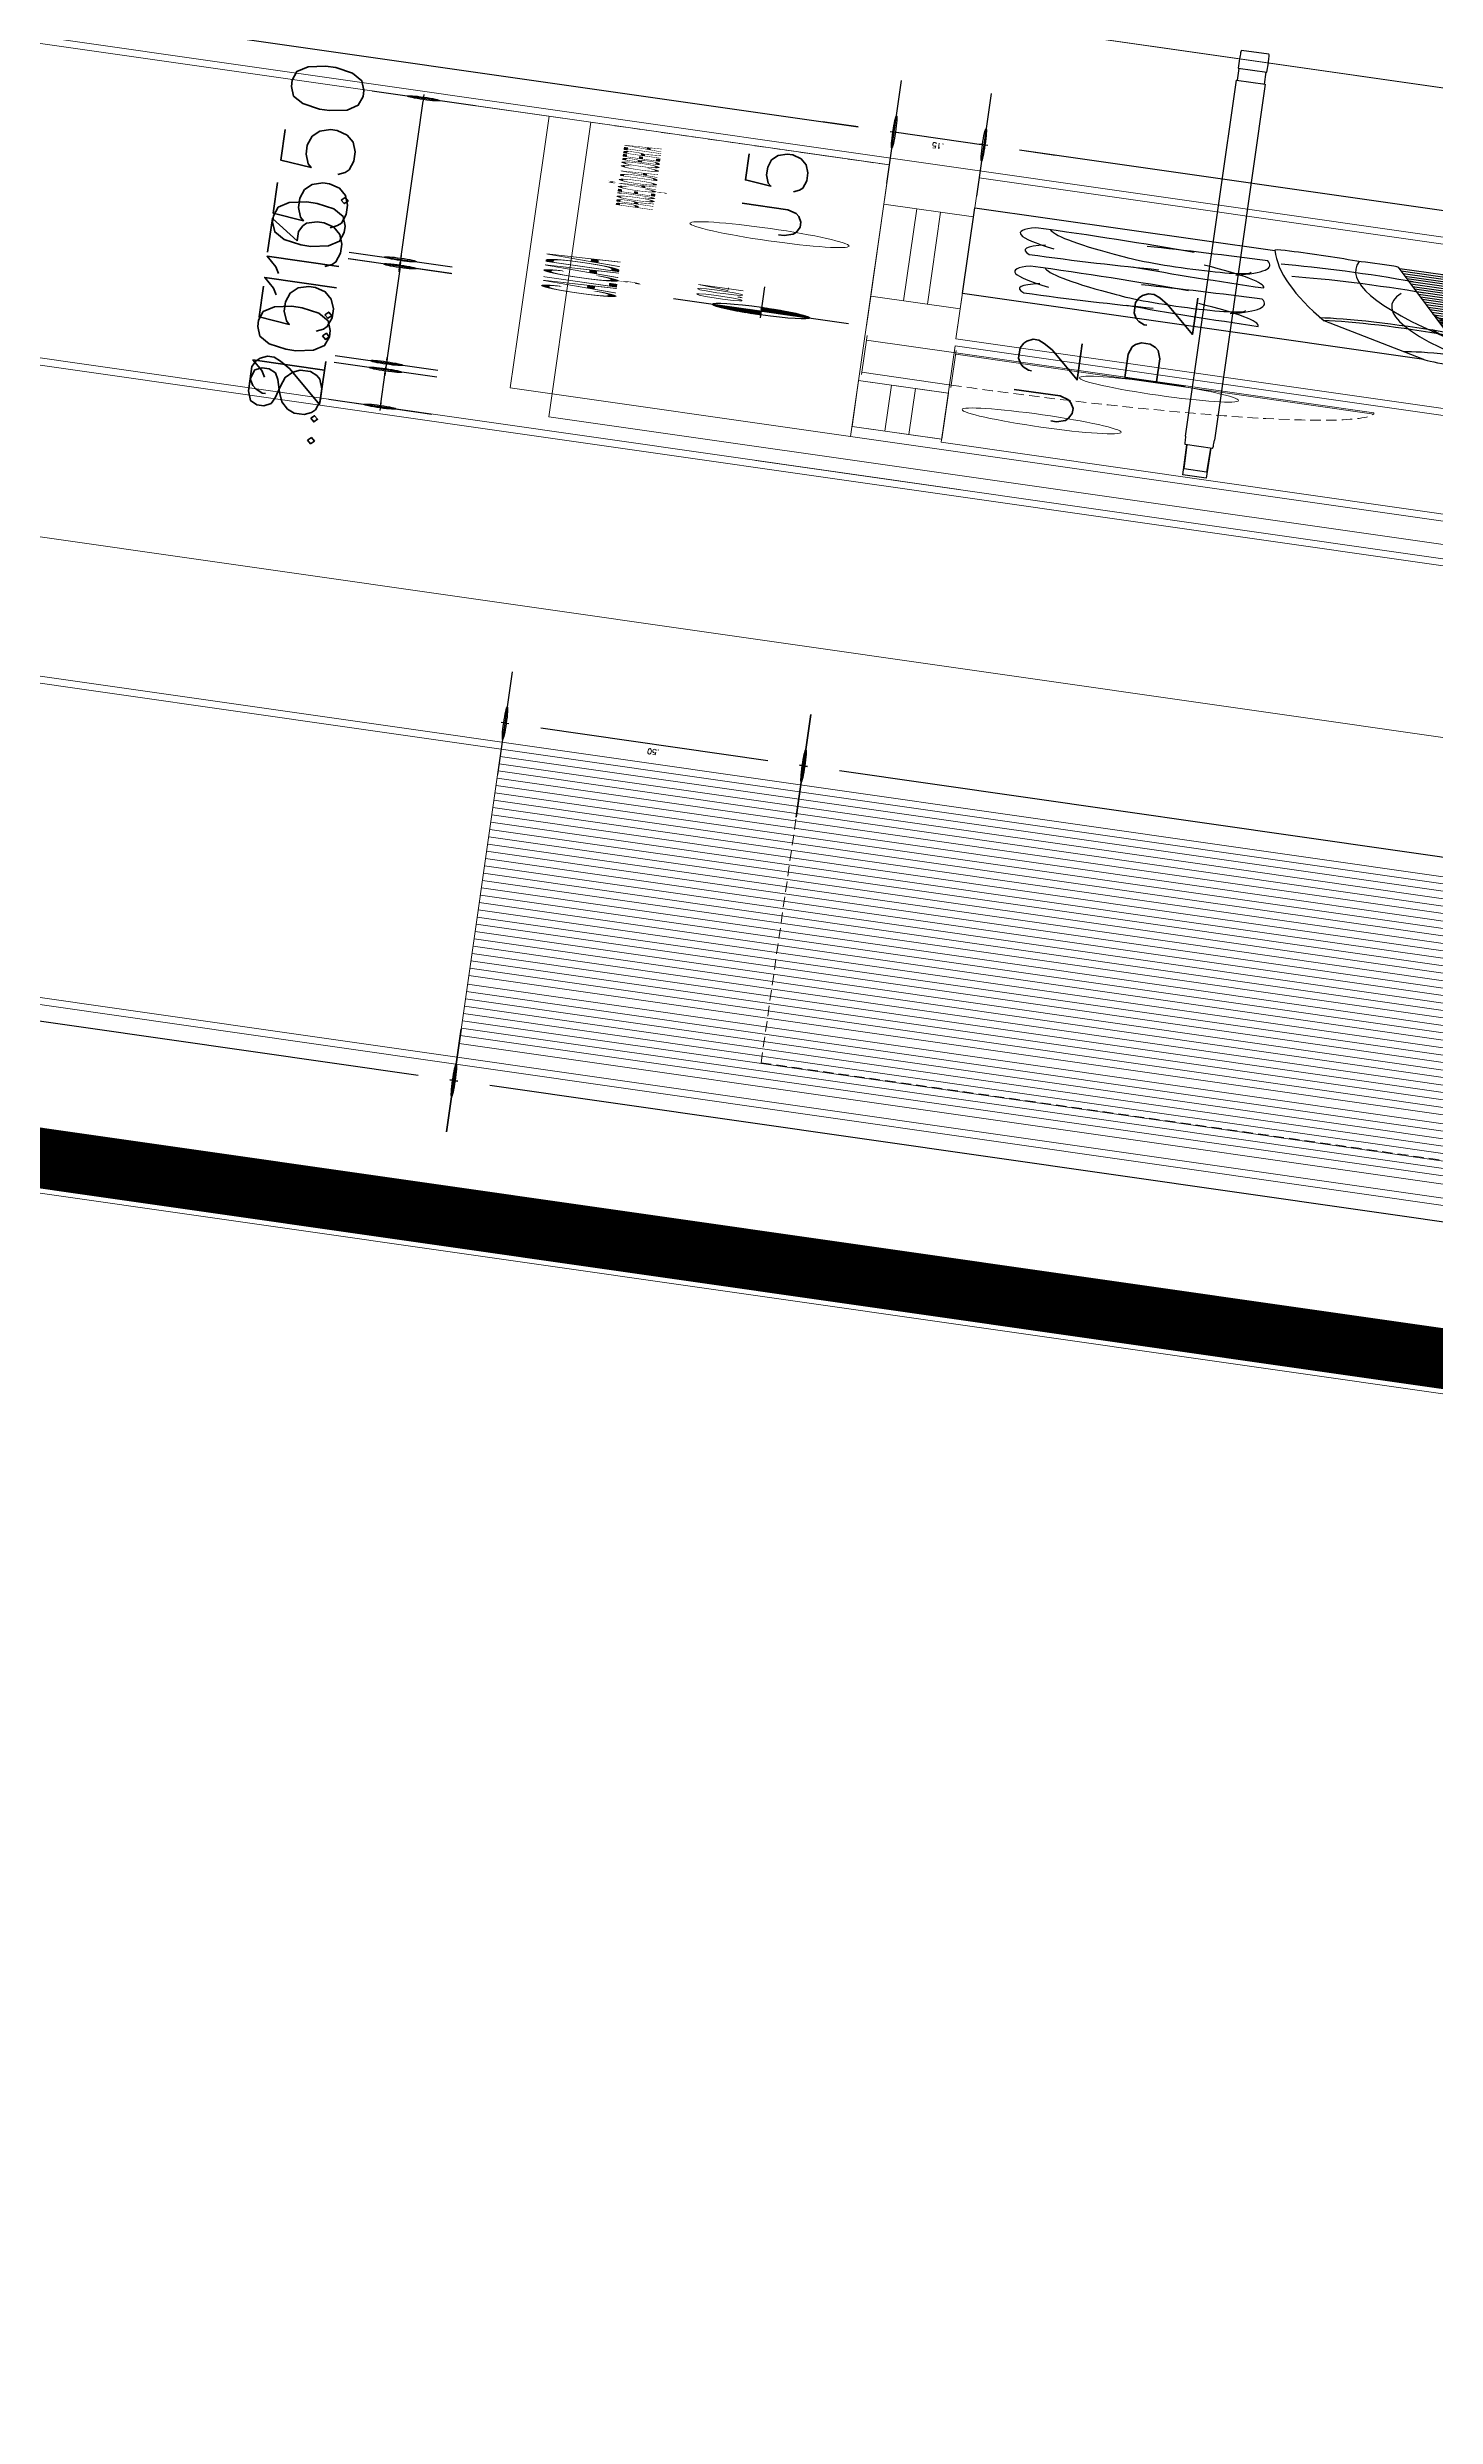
# Model space of a CAD drawing. Header units: millimetres. Extents: x -361192058 to 101130107379, y -14071650034 to 19218552450.
# Drawn here: x -135067.6 to -134930.9, y 43695.2 to 43928.4 of the extents above; entities that cross this region are included whole.
import ezdxf
from ezdxf.enums import TextEntityAlignment as Align

# ---------------------------------------------------------------- set-up
doc = ezdxf.new("R2010")
doc.units = ezdxf.units.MM
doc.header["$LTSCALE"] = 0.5
doc.linetypes.add('HIDDEN2', pattern=[0.1875, 0.125, -0.0625])
for name, color, linetype in [('02', 2, 'Continuous'), ('ARCO', 7, 'HIDDEN2'), ('DIVERSOS', 4, 'Continuous'), ('ESQUADRIA', 3, 'Continuous'), ('ESQUADRIAS', 3, 'Continuous'), ('HATCH', 8, 'Continuous'), ('MOBIL-I', 251, 'Continuous'), ('parede', 2, 'Continuous'), ('PISO', 8, 'Continuous'), ('projeção 02', 7, 'HIDDEN2'), ('TEXTO2', 3, 'Continuous'), ('TXT_0', 7, 'Continuous')]:
    doc.layers.add(name, color=color, linetype=linetype)
doc.styles.add('ADITIVOCAD', font='ROMANS.shx')
doc.styles.add('SANSSERIF', font='sas_____.pfb', dxfattribs={"height": 1})
doc.styles.get("Standard").update_dxf_attribs({"font": 'txt.shx', "height": 0.12})
doc.dimstyles.new('ESCALA50', dxfattribs={"dimtxt": 0.1, "dimasz": 0.06, "dimexe": 0.18, "dimexo": 0.06, "dimgap": 0.1, "dimtad": 1, "dimzin": 4, "dimdsep": 46, "dimtxsty": 'Standard', "dimblk1": 'BOLA', "dimblk2": 'BOLA', "dimsah": 1, "dimcen": -0.06, "dimse1": 1, "dimse2": 1, "dimclrd": 7, "dimclrt": 3, "dimadec": 0, "dimazin": 0, "dimtfac": 1, "dimtix": 1, "dimtmove": 0, "dimatfit": 3, "dimldrblk": 'BOLA', "dimfxl": 0, "dimtolj": 1, "dimtzin": 4, "dimarcsym": 0})

# ---------------------------------------------------------------- blocks, each defined once
blk = doc.blocks.new('BOLA')
for p, q in [((0, -1.435), (0, 1.435)), ((-1.435, 0), (1.435, 0))]:
    blk.add_line(p, q)
blk.add_circle((0, 0), 0.452)
blk = doc.blocks.new('*D852')
at = {"layer": 'Defpoints', "color": 0, "transparency": 16777216}
for p in [(4671.6614, 2434.243), (4672.2249, 2434.243), (4671.6614, 2427.193)]:
    blk.add_point(p, dxfattribs=at)
at = {"layer": 'DIVERSOS', "color": 7, "lineweight": -2, "transparency": 16777216}
blk.add_line((4672.2249, 2427.253), (4672.2249, 2434.183), dxfattribs=at)
at = {"layer": 'DIVERSOS', "color": 7, "lineweight": -2, "transparency": 16777216, "xscale": 0.06, "yscale": 0.06, "zscale": 0.06}
for p, rotation in [((4672.2249, 2434.243), 90), ((4672.2249, 2427.193), 270)]:
    blk.add_blockref('BOLA', p, dxfattribs=dict(at, rotation=rotation))
at = {"layer": 'DIVERSOS', "color": 3, "lineweight": 18, "transparency": 16777216, "insert": (4672.0649, 2430.718), "char_height": 0.12, "attachment_point": 5, "rotation": 90}
blk.add_mtext('\\A1;7.05', dxfattribs=at)
blk = doc.blocks.new('*D879')
at = {"layer": 'Defpoints', "color": 0, "transparency": 16777216}
for p in [(4671.6614, 2434.743), (4672.2249, 2434.743), (4671.6614, 2434.243)]:
    blk.add_point(p, dxfattribs=at)
at = {"layer": 'DIVERSOS', "color": 7, "lineweight": -2, "transparency": 16777216}
blk.add_line((4672.2249, 2434.303), (4672.2249, 2434.683), dxfattribs=at)
at = {"layer": 'DIVERSOS', "color": 7, "lineweight": -2, "transparency": 16777216, "xscale": 0.06, "yscale": 0.06, "zscale": 0.06}
for p, rotation in [((4672.2249, 2434.743), 90), ((4672.2249, 2434.243), 270)]:
    blk.add_blockref('BOLA', p, dxfattribs=dict(at, rotation=rotation))
at = {"layer": 'DIVERSOS', "color": 3, "lineweight": 18, "transparency": 16777216, "insert": (4672.0649, 2434.493), "char_height": 0.12, "attachment_point": 5, "rotation": 90}
blk.add_mtext('\\A1;.50', dxfattribs=at)
blk = doc.blocks.new('*D858')
at = {"layer": 'Defpoints', "color": 0, "transparency": 16777216}
for p in [(4664.4563, 2434.743), (4665.2614, 2434.743), (4665.2614, 2429.043)]:
    blk.add_point(p, dxfattribs=at)
at = {"layer": 'DIVERSOS', "color": 7, "lineweight": -2, "transparency": 16777216}
blk.add_line((4664.4563, 2429.103), (4664.4563, 2434.683), dxfattribs=at)
at = {"layer": 'DIVERSOS', "color": 7, "lineweight": -2, "transparency": 16777216, "xscale": 0.06, "yscale": 0.06, "zscale": 0.06}
for p, rotation in [((4664.4563, 2434.743), 90), ((4664.4563, 2429.043), 270)]:
    blk.add_blockref('BOLA', p, dxfattribs=dict(at, rotation=rotation))
at = {"layer": 'DIVERSOS', "color": 3, "lineweight": 18, "transparency": 16777216, "insert": (4664.2963, 2431.893), "char_height": 0.12, "attachment_point": 5, "rotation": 90}
blk.add_mtext('\\A1;5.70', dxfattribs=at)
blk = doc.blocks.new('*D882')
at = {"layer": 'Defpoints', "color": 0, "transparency": 16777216}
for p in [(4664.4563, 2437.243), (4664.9614, 2437.243), (4665.2614, 2434.743)]:
    blk.add_point(p, dxfattribs=at)
at = {"layer": 'DIVERSOS', "color": 7, "lineweight": -2, "transparency": 16777216}
blk.add_line((4664.4563, 2434.803), (4664.4563, 2437.183), dxfattribs=at)
at = {"layer": 'DIVERSOS', "color": 7, "lineweight": -2, "transparency": 16777216, "xscale": 0.06, "yscale": 0.06, "zscale": 0.06}
for p, rotation in [((4664.4563, 2437.243), 90), ((4664.4563, 2434.743), 270)]:
    blk.add_blockref('BOLA', p, dxfattribs=dict(at, rotation=rotation))
at = {"layer": 'DIVERSOS', "color": 3, "lineweight": 18, "transparency": 16777216, "insert": (4664.2963, 2435.993), "char_height": 0.12, "attachment_point": 5, "rotation": 90}
blk.add_mtext('\\A1;2.50', dxfattribs=at)
blk = doc.blocks.new('ADC_MCOZ_03')
for p, q in [((-0.2944, -0.66), (-0.2944, -0.68)), ((0.2944, -0.66), (0.2944, -0.68))]:
    blk.add_line(p, q)
for points in [[(-0.2625, -0.05), (-0.2525, 0), (0.2525, 0), (0.2625, -0.05)], [(-0.2523, -0.05), (-0.2443, -0.01), (0.2443, -0.01), (0.2523, -0.05)]]:
    blk.add_lwpolyline(points)
for points in [[(0.2984, -0.05, -0.414214), (0.3125, -0.0641), (0.3125, -0.66), (-0.3125, -0.66), (-0.3125, -0.0641, -0.414214), (-0.2984, -0.05)], [(-0.3125, -0.68), (-0.3125, -0.6959, 0.414214), (-0.2984, -0.71), (0.2984, -0.71, 0.414214), (0.3125, -0.6959), (0.3125, -0.68)]]:
    blk.add_lwpolyline(points, format="xyb", close=True)
blk = doc.blocks.new('A2')
at = {"color": 8}
for p, q in [((0.495, -2), (0.495, -0.7582)), ((0.545, -2), (0.545, -0.7544)), ((0.595, -2), (0.595, -0.7505)), ((0.645, -2), (0.645, -0.7467)), ((0.695, -2), (0.695, -0.7429)), ((0.745, -2), (0.745, -0.7391)), ((0.795, -1.985), (0.795, -0.7352)), ((0.845, -2.0217), (0.845, -0.7314)), ((0.895, -2.027), (0.895, -0.7276)), ((-0.005, -2), (-0.005, -0.7964)), ((0.045, -2), (0.045, -0.7926)), ((0.095, -2), (0.095, -0.7888)), ((0.145, -2), (0.145, -0.7849)), ((0.195, -2), (0.195, -0.7811)), ((0.245, -2), (0.245, -0.7773)), ((0.295, -2), (0.295, -0.7735)), ((0.345, -2), (0.345, -0.7697)), ((0.395, -2), (0.395, -0.7658)), ((0.445, -2), (0.445, -0.762)), ((0.945, -2.0358), (0.945, -0.7964)), ((-0.455, -2), (-0.455, -0.8308)), ((-0.43, -1.1361), (-0.43, -0.8308)), ((-0.405, -2), (-0.405, -0.827)), ((-0.38, -1.0514), (-0.38, -0.827)), ((-0.355, -2), (-0.355, -0.8232)), ((-0.33, -0.9891), (-0.33, -0.8232)), ((-0.305, -2), (-0.305, -0.8194)), ((-0.28, -0.9404), (-0.28, -0.8194)), ((-0.255, -2), (-0.255, -0.8155)), ((-0.23, -0.9011), (-0.23, -0.8155)), ((-0.205, -2), (-0.205, -0.8117)), ((-0.18, -0.8694), (-0.18, -0.8117)), ((-0.155, -2), (-0.155, -0.8079)), ((-0.13, -0.8438), (-0.13, -0.8079)), ((-0.105, -2), (-0.105, -0.8041)), ((-0.08, -0.8236), (-0.08, -0.8041)), ((-0.055, -2), (-0.055, -0.8002)), ((-0.605, -2), (-0.605, -0.8716)), ((-0.58, -2), (-0.58, -0.8716)), ((-0.555, -2), (-0.555, -0.8566)), ((-0.53, -2), (-0.53, -0.8566)), ((-0.505, -2), (-0.505, -0.8429)), ((-0.48, -1.283), (-0.48, -0.8429)), ((-0.705, -2), (-0.705, -0.9051)), ((-0.68, -2), (-0.68, -0.9051)), ((-0.655, -2), (-0.655, -0.8877)), ((-0.63, -2), (-0.63, -0.8877)), ((-0.805, -2.015), (-0.805, -0.9438)), ((-0.78, -2.015), (-0.78, -0.9438)), ((-0.755, -2), (-0.755, -0.9238)), ((-0.73, -2), (-0.73, -0.9238)), ((-0.93, -2.0331), (-0.93, -0.988)), ((-0.905, -2.0331), (-0.905, -0.988)), ((-0.88, -2.0331), (-0.88, -0.988)), ((-0.855, -2.0453), (-0.855, -0.9652)), ((-0.83, -2.0453), (-0.83, -0.9652)), ((-0.955, -2.0331), (-0.955, -1.2363)), ((-0.48, -2), (-0.48, -1.5323)), ((-0.43, -2), (-0.43, -1.6792)), ((-0.38, -2), (-0.38, -1.7639)), ((-0.33, -2), (-0.33, -1.8261)), ((-0.28, -2), (-0.28, -1.8749)), ((-0.23, -2), (-0.23, -1.9142)), ((-0.18, -2), (-0.18, -1.9459)), ((-0.13, -2), (-0.13, -1.9715)), ((-0.08, -2), (-0.08, -1.9917))]:
    blk.add_line(p, q, dxfattribs=at)
blk.add_lwpolyline([(-0.95, -0.7864), (-0.95, 0), (0.95, 0), (0.95, -0.5116)])
for points in [[(-0.4937, -0.1271, 0.14715), (-0.7437, -0.1021, 0.124017), (-0.6737, -0.3221, 8.542003)], [(-0.1887, -0.3771, 0.115099), (-0.1437, -0.1071, 0.202892), (-0.5437, -0.1421, 4.019894)], [(0.3563, -0.1271, 0.14715), (0.1063, -0.1021, 0.124017), (0.1763, -0.3221, 8.542003)], [(0.6613, -0.3771, 0.115099), (0.7063, -0.1071, 0.202892), (0.3063, -0.1421, 4.019894)], [(-0.6937, -0.2771, 0.09902), (-0.7437, -0.5021, 0.169064), (-0.4337, -0.3971, -0.343387)], [(0.1563, -0.2771, 0.09902), (0.1063, -0.5021, 0.169064), (0.4163, -0.3971, -0.343387)], [(-0.5537, -0.4521, 0.112206), (-0.1437, -0.5021, 0.070755), (-0.2037, -0.2971, -1.551943)], [(0.2963, -0.4521, 0.112206), (0.7063, -0.5021, 0.070755), (0.6463, -0.2971, -1.551943)], [(-0.2692, -0.7939, 0.075988), (-0.9427, -1.0061, -0.502824), (-0.9784, -0.9878, -0.142549), (-0.9692, -0.9109, -0.066811), (-0.981, -0.8335, -0.328343), (-0.9467, -0.7851), (-0.4192, -0.6109, -0.025749), (0.9573, -0.5114, -0.334099), (0.9818, -0.5287, -0.185174), (0.975, -0.6509, -0.187316), (0.982, -0.7142, -0.311124), (0.9734, -0.7216), (-0.4842, -0.8331)], [(-0.9427, -1.0061), (-0.96, -1.33), (-0.95, -1.485), (-0.955, -1.755), (-0.97, -1.89), (-0.975, -1.915, -1.132782), (-0.99, -1.91, 0.98261), (-1.01, -1.9, 0.32203), (-1.005, -1.935), (-1.005, -1.975, 0.439902), (-0.945, -2.03, -0.126697), (-0.885, -2.04, 0.376451), (-0.805, -2.015, -0.344872), (-0.765, -2), (0.755, -2, 0.181335), (0.795, -1.985, -0.809524), (0.815, -2, 0.220339), (0.815, -2.025), (0.86, -2.02), (0.935, -2.035, 0.501823), (0.985, -1.99, 0.315909), (0.975, -1.855, 0.473766), (0.97, -1.855, -0.12128), (0.95, -1.87), (0.955, -1.72), (0.95, -1.4), (0.955, -1.225), (0.9441, -0.7247)]]:
    blk.add_lwpolyline(points, format="xyb")
for points in [[(-0.4387, -0.4771, -0.804152), (-0.4937, -0.2571, -0.132344), (-0.1487, -0.1321, -0.042249)], [(0.4113, -0.4771, -0.804152), (0.3563, -0.2571, -0.132344), (0.7013, -0.1321, -0.042249)], [(0.4402, -0.5463, -0.26737), (0.4937, -0.7722, -7.474594)], [(0.6742, -0.5256, -0.289881), (0.7012, -0.7503, 10.034941)], [(-0.414, -0.61, -0.337543), (-0.3491, -0.8188, -6.119059)], [(-0.3702, -0.6025, -0.348871), (-0.2917, -0.8128, -6.119059)], [(-0.4161, -0.8227, -0.081114), (0.9793, -0.655, -24.776446)], [(-0.9692, -0.9109, -0.10864), (0.4143, -0.7327, -11.759975)], [(-0.8449, -0.7515, -0.424879), (-0.772, -0.9305, 6.281867)], [(-0.055, -2, -0.838761), (0.095, -0.7888, -0.295511)]]:
    blk.add_lwpolyline(points, format="xyb", dxfattribs=at)
blk = doc.blocks.new('Adc_nivelpl')
h = blk.add_hatch()
h.set_pattern_fill('_U', color=256, scale=0.005, angle=45, style=0, double=1)
h.set_pattern_definition([(45, (-5.8772514, -3.5161936), (-0.003535534, 0.003535534), []), (135, (-5.8772514, -3.5161936), (-0.003535534, -0.003535534), [])])
h.paths.add_polyline_path([(0.1954, -0.0865, 0.414214), (0.0865, -0.1954), (0.1954, -0.1954)])
h.paths.add_polyline_path([(0.1954, -0.1954), (0.1954, -0.3043, 0.414214), (0.3043, -0.1954)])
for p, q in [((0.1954, 0), (0.1954, -0.3908)), ((0.8958, -0.1954), (0, -0.1954))]:
    blk.add_line(p, q)
blk.add_circle((0.1954, -0.1954), 0.1089)
at = {"flags": 8}
blk.add_attdef('NIVEL', (0.3642, -0.1501), '', height=0.1, dxfattribs=at)
blk = doc.blocks.new('*D1620')
at = {"layer": 'Defpoints', "color": 0, "transparency": 16777216}
for p in [(4685.2878, 2437.243), (4685.2878, 2434.243), (4686.0054, 2434.243)]:
    blk.add_point(p, dxfattribs=at)
at = {"layer": 'DIVERSOS', "color": 7, "lineweight": -2, "transparency": 16777216}
blk.add_line((4686.0054, 2437.183), (4686.0054, 2434.303), dxfattribs=at)
at = {"layer": 'DIVERSOS', "color": 7, "lineweight": -2, "transparency": 16777216, "xscale": 0.06, "yscale": 0.06, "zscale": 0.06}
for p, rotation in [((4686.0054, 2437.243), 90), ((4686.0054, 2434.243), 270)]:
    blk.add_blockref('BOLA', p, dxfattribs=dict(at, rotation=rotation))
at = {"layer": 'DIVERSOS', "color": 3, "lineweight": 18, "transparency": 16777216, "insert": (4685.8454, 2435.743), "char_height": 0.12, "attachment_point": 5, "rotation": 90}
blk.add_mtext('\\A1;3.00', dxfattribs=at)
blk = doc.blocks.new('*D1621')
at = {"layer": 'Defpoints', "color": 0, "transparency": 16777216}
for p in [(4685.2878, 2434.243), (4685.2878, 2434.093), (4686.0054, 2434.093)]:
    blk.add_point(p, dxfattribs=at)
at = {"layer": 'DIVERSOS', "color": 7, "lineweight": -2, "transparency": 16777216}
for p, q in [((4686.0054, 2434.303), (4686.0054, 2434.363)), ((4686.0054, 2434.243), (4686.0054, 2434.093)), ((4686.0054, 2434.033), (4686.0054, 2433.973))]:
    blk.add_line(p, q, dxfattribs=at)
at = {"layer": 'DIVERSOS', "color": 7, "lineweight": -2, "transparency": 16777216, "xscale": 0.06, "yscale": 0.06, "zscale": 0.06}
for p, rotation in [((4686.0054, 2434.243), 270), ((4686.0054, 2434.093), 90)]:
    blk.add_blockref('BOLA', p, dxfattribs=dict(at, rotation=rotation))
at = {"layer": 'DIVERSOS', "color": 3, "lineweight": 18, "transparency": 16777216, "insert": (4685.8454, 2434.168), "char_height": 0.12, "attachment_point": 5, "rotation": 90}
blk.add_mtext('\\A1;.15', dxfattribs=at)
blk = doc.blocks.new('*D1622')
at = {"layer": 'Defpoints', "color": 0, "transparency": 16777216}
for p in [(4685.2878, 2434.093), (4685.2878, 2429.693), (4686.0054, 2429.693)]:
    blk.add_point(p, dxfattribs=at)
at = {"layer": 'DIVERSOS', "color": 7, "lineweight": -2, "transparency": 16777216}
blk.add_line((4686.0054, 2434.033), (4686.0054, 2429.753), dxfattribs=at)
at = {"layer": 'DIVERSOS', "color": 7, "lineweight": -2, "transparency": 16777216, "xscale": 0.06, "yscale": 0.06, "zscale": 0.06}
for p, rotation in [((4686.0054, 2434.093), 90), ((4686.0054, 2429.693), 270)]:
    blk.add_blockref('BOLA', p, dxfattribs=dict(at, rotation=rotation))
at = {"layer": 'DIVERSOS', "color": 3, "lineweight": 18, "transparency": 16777216, "insert": (4685.8454, 2431.893), "char_height": 0.12, "attachment_point": 5, "rotation": 90}
blk.add_mtext('\\A1;4.40', dxfattribs=at)
blk = doc.blocks.new('*D1612')
at = {"layer": 'Defpoints', "color": 0, "transparency": 16777216}
for p in [(4679.5378, 2435.0219), (4679.5378, 2433.8343), (4681.6378, 2433.8343)]:
    blk.add_point(p, dxfattribs=at)
at = {"layer": 'DIVERSOS', "color": 7, "lineweight": -2, "transparency": 16777216}
blk.add_line((4681.5778, 2435.0219), (4679.5978, 2435.0219), dxfattribs=at)
at = {"layer": 'DIVERSOS', "color": 7, "lineweight": -2, "transparency": 16777216, "xscale": 0.06, "yscale": 0.06, "zscale": 0.06, "rotation": 180}
blk.add_blockref('BOLA', (4679.5378, 2435.0219), dxfattribs=at)
at = {"layer": 'DIVERSOS', "color": 7, "lineweight": -2, "transparency": 16777216, "xscale": 0.06, "yscale": 0.06, "zscale": 0.06}
blk.add_blockref('BOLA', (4681.6378, 2435.0219), dxfattribs=at)
at = {"layer": 'DIVERSOS', "color": 3, "lineweight": 18, "transparency": 16777216, "insert": (4680.5878, 2435.1819), "char_height": 0.12, "attachment_point": 5}
blk.add_mtext('\\A1;2.10', dxfattribs=at)
blk = doc.blocks.new('*D1613')
at = {"layer": 'Defpoints', "color": 0, "transparency": 16777216}
for p in [(4685.2878, 2435.023), (4681.7878, 2433.8343), (4685.2878, 2433.8343)]:
    blk.add_point(p, dxfattribs=at)
at = {"layer": 'DIVERSOS', "color": 7, "lineweight": -2, "transparency": 16777216}
blk.add_line((4681.8478, 2435.023), (4685.2278, 2435.023), dxfattribs=at)
at = {"layer": 'DIVERSOS', "color": 7, "lineweight": -2, "transparency": 16777216, "xscale": 0.06, "yscale": 0.06, "zscale": 0.06, "rotation": 180}
blk.add_blockref('BOLA', (4681.7878, 2435.023), dxfattribs=at)
at = {"layer": 'DIVERSOS', "color": 7, "lineweight": -2, "transparency": 16777216, "xscale": 0.06, "yscale": 0.06, "zscale": 0.06}
blk.add_blockref('BOLA', (4685.2878, 2435.023), dxfattribs=at)
at = {"layer": 'DIVERSOS', "color": 3, "lineweight": 18, "transparency": 16777216, "insert": (4683.5378, 2435.183), "char_height": 0.12, "attachment_point": 5}
blk.add_mtext('\\A1;3.50', dxfattribs=at)
blk = doc.blocks.new('*D1614')
at = {"layer": 'Defpoints', "color": 0, "transparency": 16777216}
for p in [(4681.6378, 2435.023), (4681.6378, 2433.8343), (4681.7878, 2433.8343)]:
    blk.add_point(p, dxfattribs=at)
at = {"layer": 'DIVERSOS', "color": 7, "lineweight": -2, "transparency": 16777216}
for p, q in [((4681.5778, 2435.023), (4681.5178, 2435.023)), ((4681.7878, 2435.023), (4681.6378, 2435.023)), ((4681.8478, 2435.023), (4681.9078, 2435.023))]:
    blk.add_line(p, q, dxfattribs=at)
at = {"layer": 'DIVERSOS', "color": 7, "lineweight": -2, "transparency": 16777216, "xscale": 0.06, "yscale": 0.06, "zscale": 0.06}
blk.add_blockref('BOLA', (4681.6378, 2435.023), dxfattribs=at)
at = {"layer": 'DIVERSOS', "color": 7, "lineweight": -2, "transparency": 16777216, "xscale": 0.06, "yscale": 0.06, "zscale": 0.06, "rotation": 180}
blk.add_blockref('BOLA', (4681.7878, 2435.023), dxfattribs=at)
at = {"layer": 'DIVERSOS', "color": 3, "lineweight": 18, "transparency": 16777216, "insert": (4681.7128, 2435.183), "char_height": 0.12, "attachment_point": 5}
blk.add_mtext('\\A1;.15', dxfattribs=at)
blk = doc.blocks.new('*D1618')
at = {"layer": '02', "color": 7, "lineweight": -2, "transparency": 16777216}
blk.add_line((4678.6478, 2435.0219), (4679.3278, 2435.0219), dxfattribs=at)
at = {"layer": 'Defpoints', "color": 0, "transparency": 16777216}
for p in [(4679.3878, 2435.0219), (4678.5878, 2434.6543), (4679.3878, 2434.6543)]:
    blk.add_point(p, dxfattribs=at)
at = {"layer": '02', "color": 7, "lineweight": -2, "transparency": 16777216, "xscale": 0.06, "yscale": 0.06, "zscale": 0.06, "rotation": 180}
blk.add_blockref('BOLA', (4678.5878, 2435.0219), dxfattribs=at)
at = {"layer": '02', "color": 7, "lineweight": -2, "transparency": 16777216, "xscale": 0.06, "yscale": 0.06, "zscale": 0.06}
blk.add_blockref('BOLA', (4679.3878, 2435.0219), dxfattribs=at)
at = {"layer": '02', "color": 3, "lineweight": 18, "transparency": 16777216, "insert": (4678.9878, 2435.1819), "char_height": 0.12, "attachment_point": 5}
blk.add_mtext('\\A1;.80', dxfattribs=at)
blk = doc.blocks.new('*D1619')
at = {"layer": '02', "color": 7, "lineweight": -2, "transparency": 16777216}
for p, q in [((4679.3278, 2435.0219), (4679.2678, 2435.0219)), ((4679.5378, 2435.0219), (4679.3878, 2435.0219)), ((4679.5978, 2435.0219), (4679.6578, 2435.0219))]:
    blk.add_line(p, q, dxfattribs=at)
at = {"layer": 'Defpoints', "color": 0, "transparency": 16777216}
for p in [(4679.3878, 2435.0219), (4679.3878, 2433.8343), (4679.5378, 2433.8343)]:
    blk.add_point(p, dxfattribs=at)
at = {"layer": '02', "color": 7, "lineweight": -2, "transparency": 16777216, "xscale": 0.06, "yscale": 0.06, "zscale": 0.06}
blk.add_blockref('BOLA', (4679.3878, 2435.0219), dxfattribs=at)
at = {"layer": '02', "color": 7, "lineweight": -2, "transparency": 16777216, "xscale": 0.06, "yscale": 0.06, "zscale": 0.06, "rotation": 180}
blk.add_blockref('BOLA', (4679.5378, 2435.0219), dxfattribs=at)
at = {"layer": '02', "color": 3, "lineweight": 18, "transparency": 16777216, "insert": (4679.4628, 2435.1819), "char_height": 0.12, "attachment_point": 5}
blk.add_mtext('\\A1;.15', dxfattribs=at)
blk = doc.blocks.new('APROVADO QUADRA 21.2 MBVII')
at = {"layer": '02', "color": 2, "lineweight": 18}
for p, q in [((4685.2878, 2434.743), (4685.2878, 2435.093)), ((4678.5878, 2433.293), (4678.5878, 2434.393)), ((4685.2878, 2434.393), (4685.2878, 2434.243)), ((4679.3878, 2434.243), (4679.3878, 2429.543)), ((4685.2878, 2434.243), (4679.3878, 2434.243)), ((4679.5378, 2434.093), (4679.5378, 2429.693)), ((4681.6378, 2434.093), (4679.5378, 2434.093)), ((4681.6378, 2434.093), (4681.6378, 2429.543)), ((4681.7878, 2434.093), (4681.7878, 2429.543))]:
    blk.add_line(p, q, dxfattribs=at)
at = {"layer": '02', "color": 8, "lineweight": 18}
for p, q in [((4679.3878, 2434.243), (4679.3878, 2434.813)), ((4685.2878, 2434.743), (4678.8878, 2434.743)), ((4678.8878, 2428.943), (4678.8878, 2434.743)), ((4680.6035, 2434.243), (4679.6035, 2434.243)), ((4679.6035, 2434.0927), (4680.6035, 2434.0927))]:
    blk.add_line(p, q, dxfattribs=at)
at = {"layer": '02', "color": 3, "lineweight": 18}
blk.add_line((4665.2614, 2434.743), (4665.2614, 2429.043), dxfattribs=at)
at = {"layer": '02', "color": 0, "linetype": 'HIDDEN2', "lineweight": 18}
for p, q in [((4685.2878, 2434.243), (4685.2878, 2434.743)), ((4665.7713, 2429.543), (4665.7713, 2434.243))]:
    blk.add_line(p, q, dxfattribs=at)
at = {"layer": '02', "color": 0, "lineweight": 18}
for p, q in [((4679.6035, 2434.243), (4679.6035, 2434.0927)), ((4680.6035, 2434.0927), (4680.6035, 2434.243)), ((4685.2878, 2434.093), (4681.7878, 2434.093)), ((4681.7878, 2434.093), (4681.7878, 2429.543))]:
    blk.add_line(p, q, dxfattribs=at)
at = {"layer": '02', "lineweight": 18}
for points in [[(4660.7948, 2395.8901), (4721.9948, 2395.8901), (4721.9948, 2440.4401), (4660.7948, 2440.4401)], [(4661.5448, 2439.6901), (4674.7804, 2439.6901), (4674.7804, 2405.9015), (4661.5448, 2405.9015)], [(4688.619, 2439.7183), (4674.7804, 2439.7183), (4674.7804, 2405.9015), (4688.619, 2405.9015)], [(4688.619, 2439.6901), (4701.1365, 2439.6901), (4701.1365, 2430.5177), (4688.619, 2430.5177)]]:
    blk.add_lwpolyline(points, close=True, dxfattribs=at)
at = {"layer": '02', "lineweight": 18, "const_width": 0.1}
blk.add_lwpolyline([(4661.5448, 2396.6401), (4721.2448, 2396.6401), (4721.2448, 2439.6901), (4661.5448, 2439.6901)], close=True, dxfattribs=at)
at = {"layer": 'ARCO', "lineweight": 18}
blk.add_arc((4681.5091, 2434.1107), 0.7227, 181.6504, 265.8407, dxfattribs=at)
at = {"layer": 'DIVERSOS', "lineweight": 18}
for p, q in [((4664.8114, 2434.993), (4664.8114, 2437.393)), ((4671.8114, 2434.993), (4671.8114, 2437.393)), ((4664.9614, 2434.993), (4664.9614, 2437.243)), ((4671.6614, 2437.243), (4671.6614, 2434.993)), ((4664.8114, 2412.393), (4664.8114, 2434.993)), ((4664.9614, 2412.893), (4664.9614, 2434.993)), ((4679.7397, 2434.243), (4680.6035, 2434.243)), ((4682.4378, 2434.243), (4684.4378, 2434.243)), ((4679.7397, 2434.093), (4680.5397, 2434.093)), ((4682.4378, 2434.093), (4684.4378, 2434.093))]:
    blk.add_line(p, q, dxfattribs=at)
at = {"layer": 'ESQUADRIA', "lineweight": 18}
for p, q in [((4680.6035, 2434.188), (4679.6035, 2434.188)), ((4684.4378, 2434.188), (4682.4378, 2434.188)), ((4680.6035, 2434.148), (4679.6035, 2434.148)), ((4684.4378, 2434.148), (4682.4378, 2434.148))]:
    blk.add_line(p, q, dxfattribs=at)
at = {"layer": 'ESQUADRIAS', "lineweight": 18}
for p, q in [((4671.6614, 2434.993), (4671.6614, 2427.993)), ((4671.6614, 2434.743), (4665.2614, 2434.743))]:
    blk.add_line(p, q, dxfattribs=at)
at = {"layer": 'ESQUADRIAS', "color": 3, "lineweight": 18}
blk.add_line((4671.8114, 2434.993), (4671.8114, 2419.993), dxfattribs=at)
at = {"layer": 'ESQUADRIAS', "lineweight": 18}
for points in [[(4680.7367, 2434.0898), (4680.7867, 2434.0898), (4680.7867, 2434.2398), (4680.7367, 2434.2398)], [(4681.5367, 2434.0898), (4681.4867, 2434.0898), (4681.4867, 2434.2398), (4681.5367, 2434.2398)], [(4681.4867, 2433.3898), (4681.4567, 2433.3898), (4681.4567, 2434.0898), (4681.4867, 2434.0898), (4681.4867, 2433.3898)]]:
    blk.add_lwpolyline(points, dxfattribs=at)
at = {"layer": 'HATCH', "lineweight": 18}
for p, q in [((4665.4376, 2429.043), (4665.4376, 2434.743)), ((4665.5964, 2433.593), (4665.5964, 2434.743)), ((4665.7551, 2433.593), (4665.7551, 2434.743)), ((4665.9139, 2433.593), (4665.9139, 2434.743)), ((4666.0726, 2433.593), (4666.0726, 2434.743)), ((4666.2314, 2433.593), (4666.2314, 2434.743)), ((4666.3901, 2433.593), (4666.3901, 2434.743)), ((4666.5489, 2433.593), (4666.5489, 2434.743)), ((4666.7401, 2422.743), (4666.7401, 2434.743)), ((4666.8989, 2422.743), (4666.8989, 2434.743)), ((4667.0576, 2422.743), (4667.0576, 2434.743)), ((4667.2164, 2422.743), (4667.2164, 2434.743)), ((4667.3751, 2422.743), (4667.3751, 2434.743)), ((4667.5339, 2422.743), (4667.5339, 2434.743)), ((4667.6926, 2422.743), (4667.6926, 2434.743)), ((4667.8514, 2430.1569), (4667.8514, 2434.743)), ((4668.0101, 2430.1569), (4668.0101, 2434.743)), ((4668.1689, 2430.4959), (4668.1689, 2434.743)), ((4668.3276, 2430.6562), (4668.3276, 2434.743)), ((4668.4864, 2430.8164), (4668.4864, 2434.743)), ((4668.6451, 2430.9767), (4668.6451, 2434.743)), ((4668.8039, 2431.1105), (4668.8039, 2434.743)), ((4668.9626, 2433.593), (4668.9626, 2434.743)), ((4669.1214, 2433.593), (4669.1214, 2434.743)), ((4669.2801, 2433.593), (4669.2801, 2434.743)), ((4669.4389, 2433.593), (4669.4389, 2434.743)), ((4669.5976, 2433.593), (4669.5976, 2434.743)), ((4669.7564, 2433.593), (4669.7564, 2434.743)), ((4669.9151, 2433.593), (4669.9151, 2434.743)), ((4670.0739, 2433.593), (4670.0739, 2434.743)), ((4670.2326, 2433.593), (4670.2326, 2434.743)), ((4670.3914, 2433.593), (4670.3914, 2434.743)), ((4670.5501, 2433.593), (4670.5501, 2434.743)), ((4670.7089, 2433.593), (4670.7089, 2434.743)), ((4670.8676, 2433.593), (4670.8676, 2434.743)), ((4671.0264, 2433.593), (4671.0264, 2434.743)), ((4671.1851, 2433.593), (4671.1851, 2434.743)), ((4671.3439, 2433.593), (4671.3439, 2434.743)), ((4671.5026, 2433.593), (4671.5026, 2434.743)), ((4665.5964, 2429.043), (4665.5964, 2433.593)), ((4665.7551, 2429.043), (4665.7551, 2433.593)), ((4665.9139, 2429.043), (4665.9139, 2433.593)), ((4666.0726, 2422.743), (4666.0726, 2433.593)), ((4666.2314, 2422.743), (4666.2314, 2433.593)), ((4666.3901, 2422.743), (4666.3901, 2433.593)), ((4666.5489, 2422.743), (4666.5489, 2433.593)), ((4668.9626, 2430.9743), (4668.9626, 2433.593)), ((4669.1214, 2430.8317), (4669.1214, 2433.593)), ((4669.2801, 2430.6714), (4669.2801, 2433.593)), ((4669.4389, 2430.5112), (4669.4389, 2433.593)), ((4669.5976, 2430.1569), (4669.5976, 2433.593)), ((4669.7564, 2430.1569), (4669.7564, 2433.593)), ((4669.9151, 2428.9974), (4669.9151, 2433.593)), ((4670.0739, 2428.9974), (4670.0739, 2433.593)), ((4670.2326, 2432.1813), (4670.2326, 2433.593)), ((4670.3914, 2432.1813), (4670.3914, 2433.593)), ((4670.5501, 2431.8013), (4670.5501, 2433.593)), ((4670.7089, 2427.193), (4670.7089, 2433.593)), ((4670.8676, 2427.193), (4670.8676, 2433.593)), ((4671.0264, 2427.193), (4671.0264, 2433.593)), ((4671.1851, 2427.193), (4671.1851, 2433.593)), ((4671.3439, 2427.193), (4671.3439, 2433.593)), ((4671.5026, 2427.193), (4671.5026, 2433.593))]:
    blk.add_line(p, q, dxfattribs=at)
at = {"layer": 'parede', "lineweight": 18}
for p, q in [((4678.4378, 2412.393), (4678.4378, 2437.393)), ((4685.4378, 2437.393), (4685.4378, 2412.393)), ((4678.5878, 2434.0523), (4678.5878, 2437.243)), ((4685.2878, 2437.243), (4685.2878, 2434.243)), ((4679.6035, 2434.093), (4679.6035, 2434.243)), ((4680.6035, 2434.093), (4680.6035, 2434.243)), ((4680.7867, 2434.0898), (4680.7867, 2434.2398)), ((4681.5867, 2434.2398), (4681.4867, 2434.2398)), ((4681.4867, 2434.0898), (4681.4867, 2434.2398)), ((4681.7878, 2434.243), (4682.4378, 2434.243)), ((4682.4378, 2434.093), (4682.4378, 2434.243)), ((4684.4378, 2434.243), (4685.2878, 2434.243)), ((4684.4378, 2434.093), (4684.4378, 2434.243)), ((4681.7878, 2434.093), (4682.4378, 2434.093)), ((4684.4378, 2434.093), (4685.2878, 2434.093)), ((4685.2878, 2434.093), (4685.2878, 2430.083)), ((4678.5878, 2429.693), (4678.5878, 2433.293))]:
    blk.add_line(p, q, dxfattribs=at)
at = {"layer": 'PISO', "color": 8, "lineweight": 18}
blk.add_line((4680.4868, 2434.813), (4679.3878, 2434.813), dxfattribs=at)
at = {"layer": 'PISO', "lineweight": 18}
for p, q in [((4680.4868, 2434.813), (4685.2878, 2434.813)), ((4681.5367, 2434.2398), (4680.7367, 2434.2398)), ((4681.5367, 2434.0898), (4680.7367, 2434.0898))]:
    blk.add_line(p, q, dxfattribs=at)
for centre in [(4683.4378, 2434.4235), (4680.2993, 2433.9332), (4681.3338, 2433.7481)]:
    blk.add_circle(centre, 0.1333, dxfattribs=at)
at = {"layer": 'projeção 02', "lineweight": 18}
blk.add_line((4665.7713, 2434.243), (4671.6614, 2434.243), dxfattribs=at)
at = {"layer": 'MOBIL-I', "lineweight": 18, "xscale": 0.9823274998925626, "yscale": 0.9823274998925626, "zscale": 0.9823274998925626}
blk.add_blockref('A2', (4683.7046, 2434.093), dxfattribs=at)
at = {"layer": 'MOBIL-I', "lineweight": 18, "rotation": 90}
blk.add_blockref('ADC_MCOZ_03', (4679.5829, 2433.6692), dxfattribs=at)
at = {"layer": 'TXT_0', "lineweight": 18}
ref = blk.add_blockref('Adc_nivelpl', (4681.6387, 2434.566), dxfattribs=dict(at, xscale=0.75, yscale=0.75, zscale=0.75))
ref.add_attrib('NIVEL', '0.04', (4681.9119, 2434.4535), dxfattribs={"height": 0.075, "style": 'ADITIVOCAD', "flags": 8})
at = {"color": 0, "lineweight": 13, "flags": 8}
for p in [(4700.7247, 2280.1125), (4699.5738, 2277.8964), (4702.3546, 2276.195), (4703.6722, 2274.085), (4699.8445, 2272.2194), (4703.0488, 2270.137), (4703.0877, 2267.9803), (4700.6523, 2261.5216), (4700.7007, 2257.1593)]:
    blk.add_attdef('NIVEL', p, '', height=0.075, dxfattribs=at)
for rotation, width, p in [(90, 0.8, (4700.8205, 2275.7521)), (270, 0.6, (4703.8437, 2274.9021)), (90, 0.8, (4701.5575, 2268.5021)), (180, 0.6, (4651.1817, 2236.1931))]:
    blk.add_attdef('$PORTA', text='', height=0.09, rotation=rotation, dxfattribs=dict(at, width=width)).set_placement(p, align=Align.MIDDLE)
for p in [(4654.176, 2240.463), (4648.499, 2240.1923), (4637.8012, 2239.3845), (4633.4388, 2239.3361), (4656.3921, 2239.3121), (4652.4746, 2237.6822), (4646.4166, 2236.988), (4644.2598, 2236.9491), (4650.3646, 2236.3646)]:
    blk.add_attdef('NIVEL', p, '', height=0.075, rotation=270, dxfattribs=at)
at = {"color": 0, "lineweight": 13, "width": 0.8, "flags": 8}
for p in [(4652.0317, 2239.2163), (4644.7817, 2238.4793)]:
    blk.add_attdef('$PORTA', text='', height=0.09, dxfattribs=at).set_placement(p, align=Align.MIDDLE)
at = {"layer": 'DIVERSOS', "lineweight": 18, "char_height": 0.10106, "width": 0.373078, "attachment_point": 1}
for s, insert in [('{\\C3;J5}', (4683.3515, 2434.476)), ('{\\C3;J2}', (4680.213, 2433.9857)), ('{\\C3;P2}', (4681.2538, 2433.8068))]:
    blk.add_mtext(s, dxfattribs=dict(at, insert=insert))
at = {"layer": 'PISO', "lineweight": 18, "style": 'SANSSERIF'}
blk.add_text('PROJEÇÃO DA COBERTA', height=0.062598, dxfattribs=at).set_placement((4683.5979, 2434.6203))
at = {"layer": 'TEXTO2', "lineweight": 18, "style": 'SANSSERIF'}
blk.add_text('CALÇADA', height=0.12312, dxfattribs=at).set_placement((4681.594, 2434.6616))
at = {"layer": '02', "color": 2, "lineweight": 18}
for p1, p2, picture, middle in [((4678.5878, 2434.6543), (4679.3878, 2434.6543), '*D1618', (4678.9878, 2435.1819)), ((4679.5378, 2433.8343), (4679.3878, 2433.8343), '*D1619', (4679.4628, 2435.1819))]:
    dim = blk.add_linear_dim(base=(4679.3878, 2435.0219), p1=p1, p2=p2, dimstyle='ESCALA50', override={"dimfxl": 0.18}, dxfattribs=at)
    dim.commit()
    dim.dimension.update_dxf_attribs({"geometry": picture, "text_midpoint": middle})
at = {"layer": 'DIVERSOS', "lineweight": 18}
for base, p1, p2, picture, middle in [((4664.4563, 2437.243), (4665.2614, 2434.743), (4664.9614, 2437.243), '*D882', (4664.2963, 2435.993)), ((4686.0054, 2434.243), (4685.2878, 2437.243), (4685.2878, 2434.243), '*D1620', (4685.8454, 2435.743)), ((4664.4563, 2434.743), (4665.2614, 2429.043), (4665.2614, 2434.743), '*D858', (4664.2963, 2431.893)), ((4672.2249, 2434.743), (4671.6614, 2434.243), (4671.6614, 2434.743), '*D879', (4672.0649, 2434.493)), ((4686.0054, 2434.093), (4685.2878, 2434.243), (4685.2878, 2434.093), '*D1621', (4685.8454, 2434.168)), ((4672.2249, 2434.243), (4671.6614, 2427.193), (4671.6614, 2434.243), '*D852', (4672.0649, 2430.718)), ((4686.0054, 2429.693), (4685.2878, 2434.093), (4685.2878, 2429.693), '*D1622', (4685.8454, 2431.893))]:
    dim = blk.add_linear_dim(base=base, p1=p1, p2=p2, angle=90, dimstyle='ESCALA50', dxfattribs=at)
    dim.commit()
    dim.dimension.update_dxf_attribs({"geometry": picture, "text_midpoint": middle})
at = {"layer": 'DIVERSOS', "color": 2, "lineweight": 18}
for base, p1, p2, picture, middle in [((4679.5378, 2435.0219), (4681.6378, 2433.8343), (4679.5378, 2433.8343), '*D1612', (4680.5878, 2435.1819)), ((4681.6378, 2435.023), (4681.7878, 2433.8343), (4681.6378, 2433.8343), '*D1614', (4681.7128, 2435.183)), ((4685.2878, 2435.023), (4681.7878, 2433.8343), (4685.2878, 2433.8343), '*D1613', (4683.5378, 2435.183))]:
    dim = blk.add_linear_dim(base=base, p1=p1, p2=p2, dimstyle='ESCALA50', dxfattribs=at)
    dim.commit()
    dim.dimension.update_dxf_attribs({"geometry": picture, "text_midpoint": middle})

msp = doc.modelspace()

# ---------------------------------------------------------------- block references
at = {"layer": '02', "color": 0, "lineweight": 30, "xscale": -4.574818403918471, "yscale": -59.40450511825884, "zscale": 4.574818403918471, "rotation": 261.8606972171988}
msp.add_blockref('APROVADO QUADRA 21.2 MBVII', (5129.041, 2225.201), dxfattribs=at)

doc.saveas('drawing.dxf')
